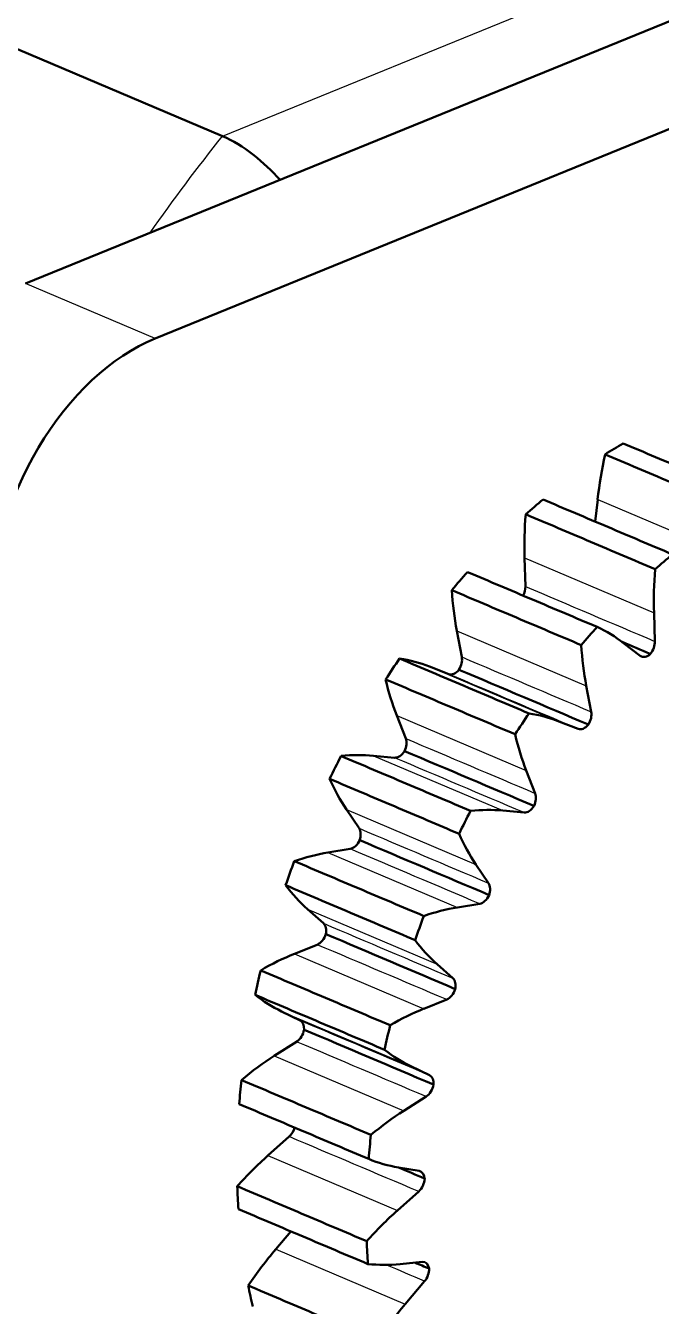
# Model space of a CAD drawing. Header units: millimetres. Extents: x 0 to 420, y 0 to 297.
# Drawn here: x 130.11 to 132.86, y 172.14 to 177.68 of the extents above; entities that cross this region are included whole.
import ezdxf

# ---------------------------------------------------------------- set-up
doc = ezdxf.new("R2010")
doc.units = ezdxf.units.MM
doc.header["$LTSCALE"] = 0.75
doc.layers.add('Visible', color=7, linetype='Continuous', lineweight=50)
doc.layers.add('Visible Narrow', color=7, linetype='Continuous', lineweight=25)

msp = doc.modelspace()

# ---------------------------------------------------------------- linework, layer by layer
at = {"layer": 'Visible', "extrusion": (-4.13746e-17, 0.909404, 0.415914)}
for p, q in [((121.5121, 181.2154), (130.9638, 177.2063)), ((137.2521, 179.4796), (130.1119, 176.5676)), ((137.8122, 179.242), (130.672, 176.3301)), ((132.576, 175.5376), (132.5867, 175.6335)), ((132.274, 175.257), (132.2703, 175.3806)), ((132.8341, 175.0194), (132.8304, 175.143)), ((131.9989, 174.9519), (131.9773, 175.0652)), ((132.6988, 175.0121), (132.771, 174.9567)), ((131.859, 174.9103), (131.9423, 174.8777)), ((132.559, 174.7144), (132.5374, 174.8276)), ((131.7564, 174.599), (131.7175, 174.6981)), ((132.4191, 174.6727), (132.5024, 174.6401)), ((131.6167, 174.5244), (131.7081, 174.5158)), ((132.3165, 174.3614), (132.2776, 174.4605)), ((131.5546, 174.2103), (131.4998, 174.2918)), ((132.1768, 174.2869), (132.2682, 174.2782)), ((131.4198, 174.1053), (131.5163, 174.1209)), ((132.1147, 173.9727), (132.0599, 174.0543)), ((131.4005, 173.799), (131.3317, 173.8602)), ((131.9799, 173.8678), (132.0764, 173.8834)), ((131.2752, 173.6672), (131.3734, 173.7065)), ((131.9606, 173.5614), (131.8918, 173.6226)), ((131.8353, 173.4296), (131.9335, 173.469)), ((131.2993, 173.3791), (131.2187, 173.418)), ((131.1877, 173.225), (131.2844, 173.2867)), ((131.8594, 173.1416), (131.7788, 173.1804)), ((131.7478, 172.9875), (131.8445, 173.0491)), ((131.1604, 172.7938), (131.2522, 172.8758)), ((131.8145, 172.7274), (131.725, 172.7425)), ((131.7205, 172.5562), (131.8123, 172.6382)), ((131.1942, 172.3883), (131.2594, 172.4657)), ((131.8275, 172.3332), (131.732, 172.324)), ((131.7543, 172.1507), (131.8381, 172.2501))]:
    msp.add_line(p, q, dxfattribs=at)
at = {"layer": 'Visible'}
for centre, major_axis, ratio, start_param, end_param in [((130.672, 175.4207), (0.3905, 0.9206), 0.649332, 0.578647, 2.149444), ((132.2323, 175.2389), (0.0228, 0.0538), 0.649332, 4.589538, 5.311255), ((131.9581, 174.9244), (0.0228, 0.0538), 0.649332, 4.461099, 5.495858), ((131.9639, 174.932), (0.0228, 0.0538), 0.649332, 3.19113, 4.291199), ((131.7178, 174.5631), (0.0228, 0.0538), 0.649332, 4.645899, 5.680371), ((131.7227, 174.5716), (0.0228, 0.0538), 0.649332, 3.363834, 4.475998), ((131.5196, 174.1671), (0.0228, 0.0538), 0.649332, -1.452487, -0.418514), ((131.5235, 174.1762), (0.0228, 0.0538), 0.649332, 3.547303, 4.660798), ((131.3702, 173.7501), (0.0228, 0.0538), 0.649332, -1.267688, -0.234936), ((131.373, 173.7595), (0.0228, 0.0538), 0.649332, 3.731577, 4.845597), ((-195.3315, 237.6952), (-482.2965, 155.8419), 0.103117, 4.000309, 4.001887), ((131.2748, 173.3261), (0.0228, 0.0538), 0.649332, -1.082888, -0.059228), ((131.2763, 173.3356), (0.0228, 0.0538), 0.649332, 3.91608, 5.030189), ((-218.3406, 148.0415), (-497.8565, 95.0554), 0.239813, 3.97894, 3.980518), ((131.2368, 172.9188), (0.0228, 0.0538), 0.649332, 4.100679, 4.911441), ((-229.3773, 59.2522), (-506.0531, 28.4068), 0.368342, 3.938386, 3.938706)]:
    msp.add_ellipse(centre, major_axis=major_axis, ratio=ratio, start_param=start_param, end_param=end_param, dxfattribs=at)
at = {"layer": 'Visible', "extrusion": (3.59221e-16, 2.08664e-16, -1)}
msp.add_ellipse((132.8797, 174.1237), major_axis=(1.1639, 1.8519), ratio=0.642751, start_param=-0.931678, end_param=-0.884157, dxfattribs=at)
at = {"layer": 'Visible', "extrusion": (2.42386e-16, 1.44329e-16, -1)}
msp.add_ellipse((133.5853, 175.8527), major_axis=(0.5521, 1.3016), ratio=0.649332, start_param=4.2806, end_param=4.425944, dxfattribs=at)
at = {"layer": 'Visible', "extrusion": (2.53355e-16, 1.77766e-16, -1)}
msp.add_ellipse((132.7935, 174.0609), major_axis=(1.151, 1.9231), ratio=0.612196, start_param=-1.094202, end_param=-1.046681, dxfattribs=at)
at = {"layer": 'Visible', "extrusion": (2.64062e-16, 1.95433e-16, -1)}
for centre, start_param, end_param in [((133.2791, 175.8407), 4.0958, 4.241145), ((131.3218, 173.6027), -0.162752, -0.017408), ((132.6444, 175.5857), 3.726201, 3.871546), ((132.3374, 175.3512), 3.541401, 3.686746), ((132.0514, 175.0554), 3.356602, 3.501947), ((131.2683, 172.3787), -0.717151, -0.571806), ((131.3664, 172.0325), -0.901951, -0.756606), ((131.5186, 171.7378), -1.08675, -0.941405), ((131.7197, 171.5048), -1.27155, -1.126205)]:
    msp.add_ellipse(centre, major_axis=(0.5521, 1.3016), ratio=0.649332, start_param=start_param, end_param=end_param, dxfattribs=at)
at = {"layer": 'Visible', "extrusion": (3.15329e-16, 1.1161e-16, -1)}
msp.add_ellipse((133.3536, 173.8233), major_axis=(1.151, 1.9231), ratio=0.612196, start_param=-1.094202, end_param=-1.046681, dxfattribs=at)
at = {"layer": 'Visible', "extrusion": (4.32837e-16, 1.3478e-16, -1)}
msp.add_ellipse((132.7127, 173.9806), major_axis=(1.1092, 1.9993), ratio=0.588244, start_param=-1.243721, end_param=-1.196201, dxfattribs=at)
at = {"layer": 'Visible', "extrusion": (6.86623e-16, 6.37371e-17, -1)}
msp.add_ellipse((133.8392, 175.6032), major_axis=(0.5521, 1.3016), ratio=0.649332, start_param=4.0958, end_param=4.241145, dxfattribs=at)
at = {"layer": 'Visible', "extrusion": (4.64181e-16, 1.10549e-16, -1)}
msp.add_ellipse((132.9619, 175.7507), major_axis=(0.5521, 1.3016), ratio=0.649332, start_param=3.911001, end_param=4.056345, dxfattribs=at)
at = {"layer": 'Visible', "extrusion": (6.22113e-16, 9.65343e-18, -1)}
msp.add_ellipse((133.2728, 173.7431), major_axis=(1.1092, 1.9993), ratio=0.588244, start_param=-1.243721, end_param=-1.196201, dxfattribs=at)
at = {"layer": 'Visible', "extrusion": (4.91363e-16, 6.47398e-17, -1)}
msp.add_ellipse((132.0136, 173.7885), major_axis=(0.5521, 1.3016), ratio=0.649332, start_param=0.022047, end_param=0.167392, dxfattribs=at)
at = {"layer": 'Visible', "extrusion": (3.43343e-16, -4.21839e-17, -1)}
msp.add_ellipse((-4.7075, 545.6151), major_axis=(-345.133, 371.1872), ratio=0.431413, start_param=3.908148, end_param=3.908491, dxfattribs=at)
at = {"layer": 'Visible', "extrusion": (7.35184e-16, -4.81914e-18, -1)}
msp.add_ellipse((132.7924, 175.0013), major_axis=(0.0228, 0.0538), ratio=0.649332, start_param=0.971502, end_param=2.006886, dxfattribs=at)
at = {"layer": 'Visible', "extrusion": (2.77784e-16, 1.45418e-16, -1)}
msp.add_ellipse((133.522, 175.5132), major_axis=(0.5521, 1.3016), ratio=0.649332, start_param=3.911001, end_param=4.056345, dxfattribs=at)
at = {"layer": 'Visible', "extrusion": (4.776e-16, 1.04044e-16, -1)}
msp.add_ellipse((132.7988, 175.0077), major_axis=(0.0228, 0.0538), ratio=0.649331, start_param=2.176785, end_param=3.291743, dxfattribs=at)
at = {"layer": 'Visible', "extrusion": (1.58337e-16, 1.64571e-16, -1)}
msp.add_ellipse((132.6402, 173.8856), major_axis=(1.0445, 2.0703), ratio=0.571883, start_param=-1.385146, end_param=-1.337626, dxfattribs=at)
at = {"layer": 'Visible', "extrusion": (5.59187e-16, 2.29614e-16, -1)}
msp.add_ellipse((-64.1705, 481.7873), major_axis=(-393.3968, 319.5866), ratio=0.308985, start_param=3.960093, end_param=3.961671, dxfattribs=at)
at = {"layer": 'Visible', "extrusion": (1.72434e-16, 3.60299e-16, -1)}
msp.add_ellipse((133.2003, 173.648), major_axis=(1.0445, 2.0703), ratio=0.571883, start_param=-1.385146, end_param=-1.337626, dxfattribs=at)
at = {"layer": 'Visible', "extrusion": (3.58697e-16, 3.85924e-17, -1)}
msp.add_ellipse((131.8819, 173.3651), major_axis=(0.5521, 1.3016), ratio=0.649332, start_param=-0.162752, end_param=-0.017408, dxfattribs=at)
at = {"layer": 'Visible', "extrusion": (9.90325e-17, 2.73597e-16, -1)}
msp.add_ellipse((132.5182, 174.6869), major_axis=(0.0228, 0.0538), ratio=0.649332, start_param=0.786703, end_param=1.822086, dxfattribs=at)
at = {"layer": 'Visible', "extrusion": (2.90589e-16, 3.4206e-16, -1)}
msp.add_ellipse((132.524, 174.6944), major_axis=(0.0228, 0.0538), ratio=0.649331, start_param=1.991986, end_param=3.106944, dxfattribs=at)
at = {"layer": 'Visible', "extrusion": (5.17454e-16, 3.0097e-17, -1)}
msp.add_ellipse((133.2045, 175.3481), major_axis=(0.5521, 1.3016), ratio=0.649332, start_param=3.726201, end_param=3.871546, dxfattribs=at)
at = {"layer": 'Visible', "extrusion": (2.19895e-16, 2.00017e-16, -1)}
msp.add_ellipse((132.5783, 173.779), major_axis=(0.9623, 2.1286), ratio=0.5635, start_param=-1.522113, end_param=-1.474593, dxfattribs=at)
at = {"layer": 'Visible', "extrusion": (5.15707e-16, 1.48992e-16, -1)}
for centre, start_param, end_param in [((131.2456, 173.1774), -0.347552, -0.202207), ((131.2275, 172.7647), -0.532352, -0.387007), ((131.7961, 174.7081), 3.171802, 3.317147)]:
    msp.add_ellipse(centre, major_axis=(0.5521, 1.3016), ratio=0.649332, start_param=start_param, end_param=end_param, dxfattribs=at)
at = {"layer": 'Visible', "extrusion": (4.42164e-16, 1.06439e-16, -1)}
msp.add_ellipse((-116.9112, 407.4587), major_axis=(-430.9182, 266.8448), ratio=0.176036, start_param=3.99127, end_param=3.992848, dxfattribs=at)
at = {"layer": 'Visible', "extrusion": (6.0309e-16, 1.56894e-16, -1)}
msp.add_ellipse((132.2779, 174.3255), major_axis=(0.0228, 0.0538), ratio=0.649332, start_param=0.601903, end_param=1.637287, dxfattribs=at)
at = {"layer": 'Visible', "extrusion": (4.67182e-16, 1.17268e-16, -1)}
msp.add_ellipse((131.8057, 172.9398), major_axis=(0.5521, 1.3016), ratio=0.649332, start_param=-0.347552, end_param=-0.202207, dxfattribs=at)
at = {"layer": 'Visible', "extrusion": (-6.18046e-17, 3.9942e-16, -1)}
msp.add_ellipse((132.2828, 174.334), major_axis=(0.0228, 0.0538), ratio=0.649331, start_param=1.807187, end_param=2.922145, dxfattribs=at)
at = {"layer": 'Visible', "extrusion": (3.82629e-16, 1.66375e-16, -1)}
msp.add_ellipse((133.1384, 173.5415), major_axis=(0.9623, 2.1286), ratio=0.5635, start_param=-1.522113, end_param=-1.474593, dxfattribs=at)
at = {"layer": 'Visible', "extrusion": (6.79693e-16, -2.70828e-17, -1)}
msp.add_ellipse((132.8975, 175.1137), major_axis=(0.5521, 1.3016), ratio=0.649332, start_param=3.541401, end_param=3.686746, dxfattribs=at)
at = {"layer": 'Visible', "extrusion": (5.23503e-16, 4.37749e-17, -1)}
msp.add_ellipse((-161.1335, 325.1605), major_axis=(-460.1026, 212.6083), ratio=0.037091, start_param=4.004306, end_param=4.005884, dxfattribs=at)
at = {"layer": 'Visible', "extrusion": (4.32882e-16, 5.24159e-17, -1)}
msp.add_ellipse((132.5292, 173.6646), major_axis=(0.8684, 2.1693), ratio=0.563219, start_param=4.625587, end_param=4.673107, dxfattribs=at)
at = {"layer": 'Visible', "extrusion": (4.10715e-16, 1.47059e-16, -1)}
msp.add_ellipse((132.0797, 173.9295), major_axis=(0.0228, 0.0538), ratio=0.649332, start_param=0.417104, end_param=1.452487, dxfattribs=at)
at = {"layer": 'Visible', "extrusion": (4.97026e-16, 1.04322e-16, -1)}
msp.add_ellipse((132.0836, 173.9387), major_axis=(0.0228, 0.0538), ratio=0.649331, start_param=1.622387, end_param=2.737345, dxfattribs=at)
at = {"layer": 'Visible', "extrusion": (4.40058e-16, 8.86772e-17, -1)}
msp.add_ellipse((131.7876, 172.5271), major_axis=(0.5521, 1.3016), ratio=0.649332, start_param=-0.532352, end_param=-0.387007, dxfattribs=at)
at = {"layer": 'Visible', "extrusion": (4.83086e-16, 1.69767e-16, -1)}
msp.add_ellipse((133.0893, 173.427), major_axis=(0.8684, 2.1693), ratio=0.563219, start_param=4.625587, end_param=4.673107, dxfattribs=at)
at = {"layer": 'Visible', "extrusion": (1.81683e-16, 3.64015e-16, -1)}
msp.add_ellipse((132.6115, 174.8178), major_axis=(0.5521, 1.3016), ratio=0.649332, start_param=3.356602, end_param=3.501947, dxfattribs=at)
at = {"layer": 'Visible', "extrusion": (3.78123e-16, 1.52959e-16, -1)}
msp.add_ellipse((132.4945, 173.5462), major_axis=(0.7694, 2.1893), ratio=0.571042, start_param=4.488814, end_param=4.536335, dxfattribs=at)
at = {"layer": 'Visible', "extrusion": (6.01e-16, 2.48721e-16, -1)}
msp.add_ellipse((131.9331, 173.5219), major_axis=(0.0228, 0.0538), ratio=0.649331, start_param=1.437588, end_param=2.552546, dxfattribs=at)
at = {"layer": 'Visible', "extrusion": (3.86593e-16, 4.94507e-17, -1)}
msp.add_ellipse((131.9303, 173.5125), major_axis=(0.0228, 0.0538), ratio=0.649332, start_param=0.232304, end_param=1.267688, dxfattribs=at)
at = {"layer": 'Visible', "extrusion": (3.54957e-16, 1.63575e-16, -1)}
msp.add_ellipse((131.8284, 172.1411), major_axis=(0.5521, 1.3016), ratio=0.649332, start_param=-0.717151, end_param=-0.571806, dxfattribs=at)
at = {"layer": 'Visible', "extrusion": (2.92754e-16, 1.73929e-16, -1)}
msp.add_ellipse((133.0546, 173.3086), major_axis=(0.7694, 2.1893), ratio=0.571042, start_param=4.488814, end_param=4.536335, dxfattribs=at)
at = {"layer": 'Visible', "extrusion": (5.01205e-16, 1.94019e-16, -1)}
msp.add_ellipse((132.3562, 174.4706), major_axis=(0.5521, 1.3016), ratio=0.649332, start_param=3.171802, end_param=3.317147, dxfattribs=at)
at = {"layer": 'Visible', "extrusion": (2.55886e-16, 2.55288e-16, -1)}
msp.add_ellipse((131.8349, 173.0885), major_axis=(0.0228, 0.0538), ratio=0.649332, start_param=0.047504, end_param=1.082888, dxfattribs=at)
at = {"layer": 'Visible', "extrusion": (4.1594e-16, 2.13421e-16, -1)}
msp.add_ellipse((132.4755, 173.4278), major_axis=(0.6728, 2.1879), ratio=0.586859, start_param=4.347804, end_param=4.395325, dxfattribs=at)
at = {"layer": 'Visible', "extrusion": (1.49095e-16, 2.27232e-16, -1)}
msp.add_ellipse((131.8364, 173.098), major_axis=(0.0228, 0.0538), ratio=0.649331, start_param=1.252789, end_param=2.367747, dxfattribs=at)
at = {"layer": 'Visible', "extrusion": (4.39374e-16, 4.7342e-17, -1)}
msp.add_ellipse((131.9265, 171.7949), major_axis=(0.5521, 1.3016), ratio=0.649332, start_param=-0.901951, end_param=-0.756606, dxfattribs=at)
at = {"layer": 'Visible', "extrusion": (3.91854e-16, 1.30813e-16, -1)}
msp.add_ellipse((133.0356, 173.1902), major_axis=(0.6728, 2.1879), ratio=0.586859, start_param=4.347804, end_param=4.395325, dxfattribs=at)
at = {"layer": 'Visible', "extrusion": (4.54379e-16, 1.69486e-16, -1)}
msp.add_ellipse((132.1403, 174.0838), major_axis=(0.5521, 1.3016), ratio=0.649332, start_param=2.987003, end_param=3.132348, dxfattribs=at)
at = {"layer": 'Visible', "extrusion": (2.15366e-16, 1.1657e-16, -1)}
msp.add_ellipse((131.7969, 172.6812), major_axis=(0.0228, 0.0538), ratio=0.649331, start_param=1.06799, end_param=2.182948, dxfattribs=at)
at = {"layer": 'Visible', "extrusion": (4.75324e-16, -1.37121e-17, -1)}
msp.add_ellipse((131.7966, 172.6721), major_axis=(0.0228, 0.0538), ratio=0.649332, start_param=-0.137295, end_param=0.898088, dxfattribs=at)
at = {"layer": 'Visible', "extrusion": (2.52257e-16, 2.7132e-16, -1)}
msp.add_ellipse((132.4728, 173.3135), major_axis=(0.5878, 2.1663), ratio=0.610307, start_param=4.198985, end_param=4.246505, dxfattribs=at)
at = {"layer": 'Visible', "extrusion": (5.47638e-16, 1.46148e-16, -1)}
msp.add_ellipse((132.0787, 171.5003), major_axis=(0.5521, 1.3016), ratio=0.649332, start_param=-1.08675, end_param=-0.941405, dxfattribs=at)
at = {"layer": 'Visible', "extrusion": (3.59872e-16, 1.82275e-16, -1)}
msp.add_ellipse((133.0329, 173.0759), major_axis=(0.5878, 2.1663), ratio=0.610307, start_param=4.198985, end_param=4.246505, dxfattribs=at)
at = {"layer": 'Visible', "extrusion": (4.29289e-16, 1.25981e-16, -1)}
msp.add_ellipse((131.9713, 173.6707), major_axis=(0.5521, 1.3016), ratio=0.649332, start_param=2.802203, end_param=2.947548, dxfattribs=at)
at = {"layer": 'Visible', "extrusion": (4.7287e-16, 1.2114e-16, -1)}
msp.add_ellipse((-213.2714, -55.3836), major_axis=(485.7102, 80.8235), ratio=0.531904, start_param=-0.696316, end_param=-0.696139, dxfattribs=at)
at = {"layer": 'Visible', "extrusion": (1.98388e-16, 7.7024e-17, -1)}
msp.add_ellipse((131.8169, 172.2774), major_axis=(0.0228, 0.0538), ratio=0.649332, start_param=-0.32209, end_param=0.793388, dxfattribs=at)
at = {"layer": 'Visible', "extrusion": (2.73857e-16, 2.63522e-16, -1)}
msp.add_ellipse((131.8158, 172.2859), major_axis=(0.0228, 0.0538), ratio=0.649332, start_param=0.963288, end_param=1.998142, dxfattribs=at)
at = {"layer": 'Visible', "extrusion": (3.67435e-16, 1.25148e-16, -1)}
msp.add_ellipse((132.4864, 173.2071), major_axis=(0.5257, 2.1272), ratio=0.640457, start_param=4.037558, end_param=4.085079, dxfattribs=at)
at = {"layer": 'Visible', "extrusion": (3.72619e-16, 4.12127e-17, -1)}
msp.add_ellipse((132.2798, 171.2673), major_axis=(0.5521, 1.3016), ratio=0.649332, start_param=-1.27155, end_param=-1.126205, dxfattribs=at)
at = {"layer": 'Visible'}
for points, knots in [([(130.9638, 177.2063), (131.0076, 177.1878), (131.0534, 177.1598), (131.1382, 177.0929), (131.1766, 177.0566), (131.2126, 177.0165)], [-0.08032814, -0.08032814, -0.08032814, -0.08032814, -0.06154742, -0.06154742, -0.04523605, -0.04523605, -0.04523605, -0.04523605]), ([(132.697, 175.8763), (132.7903, 175.8367), (132.8837, 175.7971), (133.0704, 175.7179), (133.1637, 175.6783), (133.2571, 175.6387)], [0, 0, 0, 0, 0.04, 0.04, 0.08, 0.08, 0.08, 0.08]), ([(132.6186, 175.8288), (132.7119, 175.7892), (132.8053, 175.7496), (132.992, 175.6704), (133.0853, 175.6308), (133.1787, 175.5912)], [-0.08000165, -0.08000165, -0.08000165, -0.08000165, -0.04000165, -0.04000165, -0.00000165, -0.00000165, -0.00000165, -0.00000165]), ([(132.3503, 175.6334), (132.4436, 175.5938), (132.537, 175.5542), (132.7237, 175.475), (132.817, 175.4354), (132.9104, 175.3958)], [0, 0, 0, 0, 0.04, 0.04, 0.08, 0.08, 0.08, 0.08]), ([(132.2754, 175.5693), (132.3688, 175.5297), (132.4621, 175.4901), (132.6488, 175.4109), (132.7422, 175.3713), (132.8355, 175.3317)], [-0.08000165, -0.08000165, -0.08000165, -0.08000165, -0.04000165, -0.04000165, -0.00000165, -0.00000165, -0.00000165, -0.00000165]), ([(132.0241, 175.3194), (132.1175, 175.2798), (132.2108, 175.2402), (132.3975, 175.161), (132.4909, 175.1214), (132.5842, 175.0818)], [0, 0, 0, 0, 0.04, 0.04, 0.08, 0.08, 0.08, 0.08]), ([(131.9554, 175.2409), (132.0488, 175.2013), (132.1421, 175.1617), (132.3288, 175.0825), (132.4222, 175.0429), (132.5155, 175.0033)], [-0.08000165, -0.08000165, -0.08000165, -0.08000165, -0.04000165, -0.04000165, -0.00000165, -0.00000165, -0.00000165, -0.00000165]), ([(131.7296, 174.9451), (131.8229, 174.9055), (131.9163, 174.8659), (132.103, 174.7867), (132.1963, 174.7471), (132.2897, 174.7075)], [0, 0, 0, 0, 0.04, 0.04, 0.08, 0.08, 0.08, 0.08]), ([(131.6694, 174.8548), (131.7627, 174.8152), (131.8561, 174.7756), (132.0428, 174.6964), (132.1361, 174.6568), (132.2295, 174.6172)], [-0.08000165, -0.08000165, -0.08000165, -0.08000165, -0.04000165, -0.04000165, -0.00000165, -0.00000165, -0.00000165, -0.00000165]), ([(131.4768, 174.5232), (131.5701, 174.4836), (131.6635, 174.444), (131.8502, 174.3648), (131.9435, 174.3253), (132.0369, 174.2857)], [0, 0, 0, 0, 0.04, 0.04, 0.08, 0.08, 0.08, 0.08]), ([(131.427, 174.4242), (131.5204, 174.3846), (131.6137, 174.345), (131.8004, 174.2658), (131.8938, 174.2262), (131.9871, 174.1866)], [-0.08000165, -0.08000165, -0.08000165, -0.08000165, -0.04000165, -0.04000165, -0.00000165, -0.00000165, -0.00000165, -0.00000165]), ([(131.2742, 174.0681), (131.3676, 174.0285), (131.4609, 173.9889), (131.6476, 173.9097), (131.741, 173.8701), (131.8343, 173.8305)], [0, 0, 0, 0, 0.04, 0.04, 0.08, 0.08, 0.08, 0.08]), ([(131.2367, 173.9638), (131.3301, 173.9242), (131.4234, 173.8846), (131.6101, 173.8054), (131.7035, 173.7658), (131.7968, 173.7262)], [-0.08000165, -0.08000165, -0.08000165, -0.08000165, -0.04000165, -0.04000165, -0.00000165, -0.00000165, -0.00000165, -0.00000165]), ([(131.1289, 173.5953), (131.2223, 173.5557), (131.3156, 173.5161), (131.5023, 173.4369), (131.5957, 173.3973), (131.689, 173.3577)], [0, 0, 0, 0, 0.04, 0.04, 0.08, 0.08, 0.08, 0.08]), ([(131.1049, 173.4892), (131.1982, 173.4496), (131.2916, 173.41), (131.4783, 173.3308), (131.5716, 173.2912), (131.665, 173.2516)], [-0.08000165, -0.08000165, -0.08000165, -0.08000165, -0.04000165, -0.04000165, -0.00000165, -0.00000165, -0.00000165, -0.00000165]), ([(131.0457, 173.1208), (131.1391, 173.0812), (131.2324, 173.0416), (131.4191, 172.9624), (131.5125, 172.9228), (131.6058, 172.8832)], [0, 0, 0, 0, 0.04, 0.04, 0.08, 0.08, 0.08, 0.08]), ([(131.036, 173.0165), (131.1293, 172.9769), (131.2227, 172.9373), (131.4094, 172.8582), (131.5027, 172.8186), (131.5961, 172.779)], [-0.08000165, -0.08000165, -0.08000165, -0.08000165, -0.04000165, -0.04000165, -0.00000165, -0.00000165, -0.00000165, -0.00000165]), ([(131.0275, 172.6609), (131.1209, 172.6213), (131.2142, 172.5817), (131.4009, 172.5025), (131.4943, 172.4629), (131.5876, 172.4233)], [0, 0, 0, 0, 0.04, 0.04, 0.08, 0.08, 0.08, 0.08]), ([(131.0324, 172.562), (131.1258, 172.5224), (131.2191, 172.4828), (131.4058, 172.4036), (131.4992, 172.364), (131.5925, 172.3244)], [-0.08000165, -0.08000165, -0.08000165, -0.08000165, -0.04000165, -0.04000165, -0.00000165, -0.00000165, -0.00000165, -0.00000165]), ([(131.0749, 172.2311), (131.1682, 172.1915), (131.2616, 172.1519), (131.4483, 172.0727), (131.5416, 172.0331), (131.635, 171.9935)], [0, 0, 0, 0, 0.04, 0.04, 0.08, 0.08, 0.08, 0.08])]:
    msp.add_open_spline(points, degree=3, knots=knots, dxfattribs=at)
at = {"layer": 'Visible Narrow', "extrusion": (-4.13746e-17, 0.909404, 0.415914)}
for p, q in [((130.9638, 177.2063), (135.7001, 179.1379)), ((130.672, 176.3301), (130.1119, 176.5676)), ((132.5867, 175.6335), (133.1468, 175.396)), ((132.2704, 175.3806), (132.8305, 175.143)), ((131.9773, 175.0652), (132.5374, 174.8276)), ((131.859, 174.9103), (132.4191, 174.6727)), ((131.7175, 174.6981), (132.2776, 174.4605)), ((131.6167, 174.5244), (132.1768, 174.2869)), ((131.4998, 174.2918), (132.0599, 174.0543)), ((131.4198, 174.1053), (131.9799, 173.8677)), ((131.3317, 173.8602), (131.8918, 173.6227)), ((131.2752, 173.6672), (131.8353, 173.4296)), ((131.2187, 173.418), (131.7788, 173.1804)), ((131.1877, 173.225), (131.7478, 172.9874)), ((131.1604, 172.7938), (131.7205, 172.5562)), ((131.1942, 172.3883), (131.7543, 172.1507))]:
    msp.add_line(p, q, dxfattribs=at)
at = {"layer": 'Visible Narrow', "extrusion": (4.64603e-16, 1.70669e-16, -1)}
msp.add_ellipse((133.332, 173.6251), major_axis=(2.3429, 5.5236), ratio=0.649332, start_param=-1.254848, end_param=-1.164333, dxfattribs=at)
at = {"layer": 'Visible Narrow'}
for points in [[(132.274, 175.257), (132.4607, 175.1778), (132.6474, 175.0986), (132.8341, 175.0194)], [(131.9989, 174.9519), (132.1856, 174.8727), (132.3723, 174.7935), (132.559, 174.7144)], [(132.5018, 174.6404), (132.3153, 174.7195), (132.1288, 174.7986), (131.9423, 174.8777)], [(131.7564, 174.599), (131.9431, 174.5198), (132.1298, 174.4406), (132.3165, 174.3615)], [(132.2681, 174.2783), (132.0814, 174.3575), (131.8947, 174.4366), (131.7081, 174.5158)], [(131.5546, 174.2103), (131.7413, 174.1311), (131.928, 174.0519), (132.1147, 173.9727)], [(132.0763, 173.8834), (131.8897, 173.9626), (131.703, 174.0418), (131.5163, 174.1209)], [(131.4005, 173.799), (131.5872, 173.7198), (131.7739, 173.6406), (131.9605, 173.5615)], [(131.9335, 173.469), (131.7468, 173.5482), (131.5601, 173.6274), (131.3734, 173.7065)], [(131.2993, 173.3792), (131.4858, 173.3), (131.6724, 173.2209), (131.859, 173.1417)], [(131.8445, 173.0491), (131.6578, 173.1283), (131.4711, 173.2075), (131.2844, 173.2867)], [(131.8123, 172.6382), (131.6256, 172.7174), (131.4389, 172.7966), (131.2522, 172.8758)], [(131.8381, 172.2501), (131.7826, 172.2736), (131.7272, 172.2972), (131.6717, 172.3207)]]:
    msp.add_open_spline(points, degree=3, dxfattribs=at)

doc.saveas('drawing.dxf')
